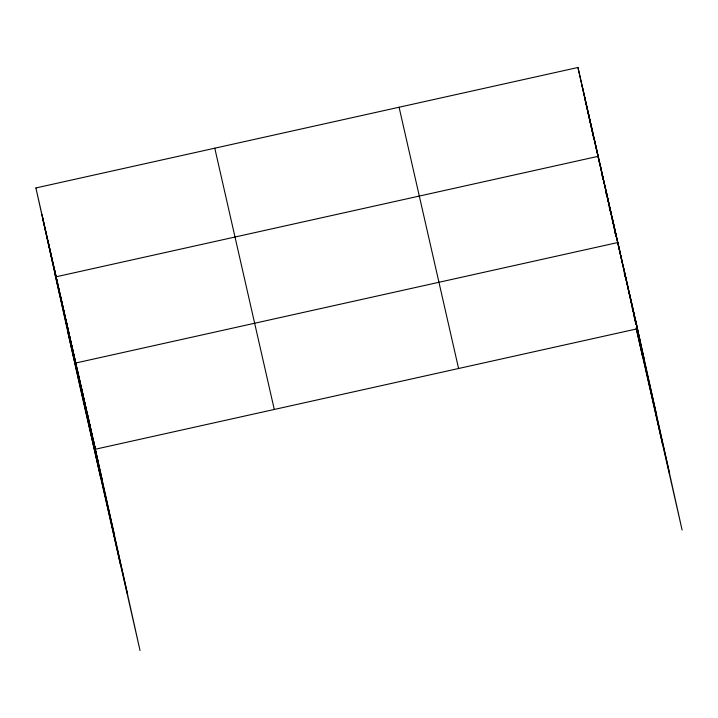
<?xml version="1.0" encoding="UTF-8"?>
<svg xmlns="http://www.w3.org/2000/svg" width="718" height="718" viewBox="0 0 718 718"><rect width="100%" height="100%" fill="white"/><g stroke="black" fill="none" stroke-linecap="round" stroke-linejoin="round"><path stroke-width="1.08" d="M35.9 187.954L577.963 67.483L637.467 328.745L95.404 449.217L35.9 187.954L80.533 389.255L140.037 650.517L93.439 440.592M56.13 276.78L598.202 156.309M75.767 363.003L617.839 242.522L630.449 299.415M584.542 97.145L590.384 122.805M590.609 123.792L594.657 141.554M594.881 142.541L604.771 185.971L594.154 138.547M612.634 220.462L605.023 187.048L611.054 214.296M612.876 221.539L620.487 254.944M620.729 256.021L624.166 271.108M624.409 272.185L634.227 315.292L623.727 268.388M634.479 316.378L644.046 358.408M598.453 159.71L598.902 161.685M602.043 175.497L602.949 179.446M605.642 191.293L606.539 195.242M609.241 207.08L610.138 211.029M614.859 231.752L615.308 233.727M624.202 272.786L625.19 277.103M632.307 308.354L633.043 311.585M633.536 313.739L634.515 318.056M635.008 320.21L635.986 324.518M656.602 415.049L636.965 328.826L662.463 443.832M636.651 328.997L669.544 473.404M636.085 328L682.1 530.046L635.511 320.12M399.082 107.233L458.587 368.496M214.781 148.195L274.285 409.457M42.479 217.617L101.983 478.879M55.035 274.258L114.539 535.52M67.968 332.613L127.472 593.876M629.614 294.254L640.124 341.158M630.691 300.51L634.55 317.939M635.035 320.111L636.004 324.473M611.942 216.656L622.452 263.569M606.055 190.8L616.556 237.703M600.158 164.934L610.668 211.837M611.296 215.382L615.882 236.078M636.552 329.293L642.825 357.618M588.087 111.891L598.704 159.324M582.011 85.245L592.637 132.677M577.963 67.483L592.269 131.995M592.754 134.176L593.723 138.538M87.551 414.726L98.052 461.638M81.655 388.86L92.164 435.772M77.732 371.619L86.268 409.906M71.845 345.753L120.4 564.303M65.948 319.887L76.449 366.799M60.061 294.03L70.561 340.933M54.11 267.904L100.762 478.089M48.043 241.248L58.661 288.681M41.967 214.601L52.593 262.034"/></g></svg>
